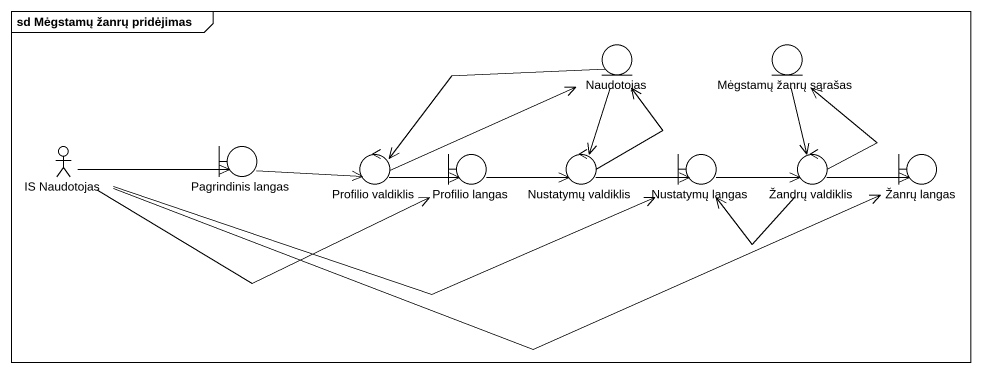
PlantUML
@startuml
mainframe sd Mėgstamų žanrų pridėjimas
entity Naudotojas
entity "Mėgstamų žanrų sąrašas" as Mėgstamų_žanrų_sąrašas
actor "IS Naudotojas" as IS_Naudotojas
boundary "Pagrindinis langas" as Pagrindinis_langas
control "Profilio valdiklis" as Profilio_valdiklis
boundary "Profilio langas" as Profilio_langas
control "Nustatymų valdiklis" as Nustatymų_valdiklis
boundary "Nustatymų langas" as Nustatymų_langas
control "Žandrų valdiklis" as Žandrų_valdiklis
boundary "Žanrų langas" as Žanrų_langas
Naudotojas -left-> Profilio_valdiklis
Naudotojas --> Nustatymų_valdiklis
Mėgstamų_žanrų_sąrašas --> Žandrų_valdiklis
IS_Naudotojas -right-> Pagrindinis_langas
IS_Naudotojas -right-> Profilio_langas
IS_Naudotojas -right-> Nustatymų_langas
IS_Naudotojas -right-> Žanrų_langas
Pagrindinis_langas -right-> Profilio_valdiklis
Profilio_valdiklis -right-> Naudotojas
Profilio_valdiklis -right-> Profilio_langas
Profilio_langas -right-> Nustatymų_valdiklis
Nustatymų_valdiklis -up-> Naudotojas
Nustatymų_valdiklis -right-> Nustatymų_langas
Nustatymų_langas -right-> Žandrų_valdiklis
Žandrų_valdiklis -up-> Mėgstamų_žanrų_sąrašas
Žandrų_valdiklis -left-> Nustatymų_langas
Žandrų_valdiklis -right-> Žanrų_langas
@enduml
